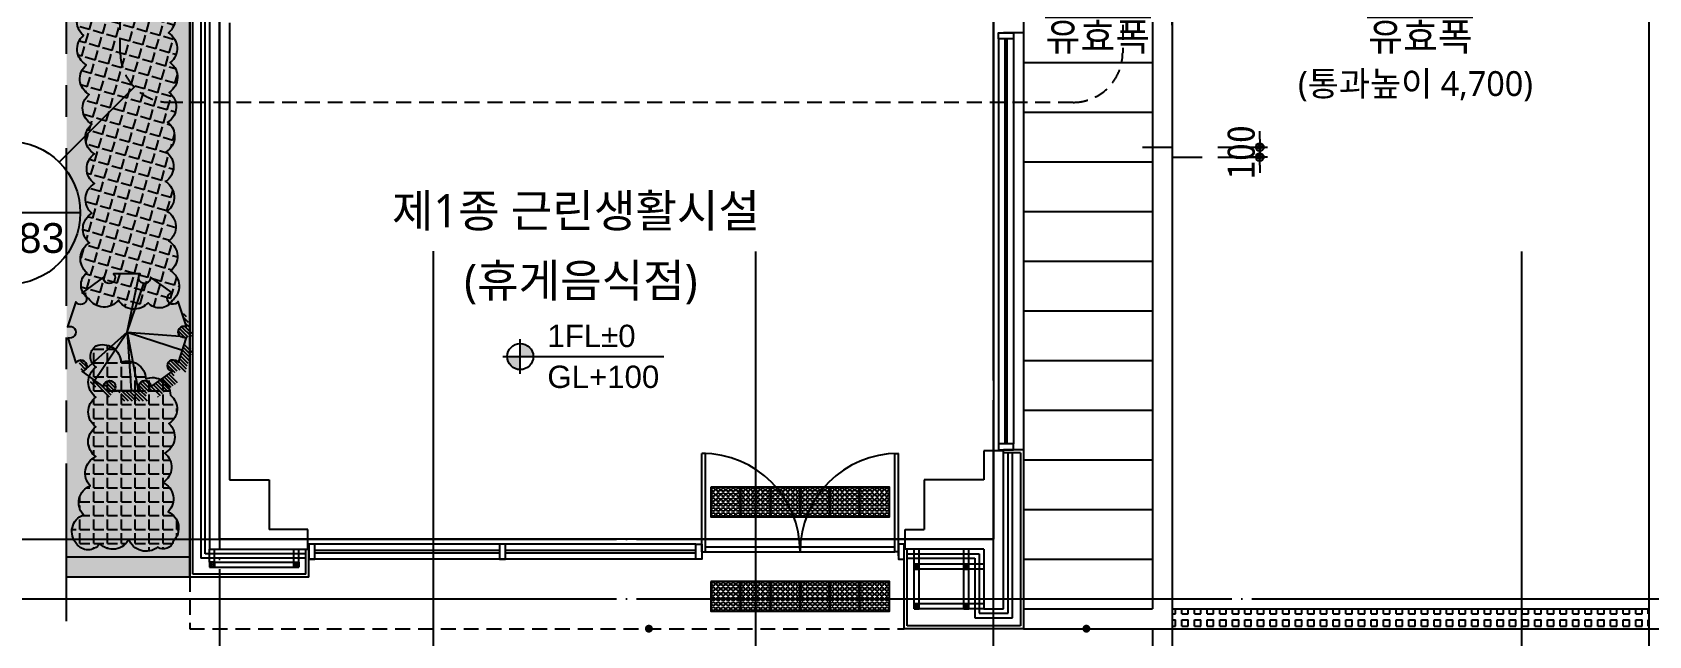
# Model space of a CAD drawing. Header units: millimetres. Extents: x 63000 to 126000, y 0 to 44550.
# Drawn here: x 77189 to 93475, y 11439 to 17514 of the extents above; entities that cross this region are included whole.
import ezdxf
from ezdxf.enums import TextEntityAlignment as Align

# ---------------------------------------------------------------- set-up
doc = ezdxf.new("R2010")
doc.units = ezdxf.units.MM
doc.header["$LTSCALE"] = 100
for name, pattern in [('CEN', [62, 60, -1, 0, -1]), ('HID', [2.3, 1.5, -0.8]), ('PHANTOM2', [31.750000000000004, 15.875, -3.175, 3.175, -3.175, 3.175, -3.175])]:
    doc.linetypes.add(name, pattern=pattern)
for name, color, linetype in [('_관목_Plant', 3, 'Continuous'), ('_교목_Plant', 3, 'Continuous'), ('A-MARK', 3, 'Continuous'), ('CEN', 1, 'CEN'), ('COL', 2, 'Continuous'), ('DIM', 7, 'Continuous'), ('FIN', 5, 'Continuous'), ('HAT', 5, 'Continuous'), ('insul', 8, 'Continuous'), ('L1', 8, 'Continuous'), ('PIPE-STEEL', 11, 'Continuous'), ('tc-s', 7, 'Continuous'), ('TEXT', 3, 'Continuous'), ('WID', 4, 'Continuous'), ('대지경계선', 2, 'PHANTOM2'), ('부분확대', 7, 'Continuous'), ('장애인', 8, 'Continuous')]:
    doc.layers.add(name, color=color, linetype=linetype)
doc.layers.add('면적선', color=44, linetype='Continuous', plot=False)
doc.styles.get("Standard").update_dxf_attribs({"font": 'Arial.ttf'})
doc.styles.add('돋움', font='')
doc.styles.add('맑은고딕', font='')
doc.styles.get('돋움').set_extended_font_data('DotumChe')
doc.styles.get('맑은고딕').set_extended_font_data('Malgun Gothic')
doc.linetypes.add('BATTING', pattern='A,0.00254,-2.54,[134,ltypeshp.shx,S=2.54,R=0,X=-2.54,Y=0],-5.08,[134,ltypeshp.shx,S=2.54,R=180,X=2.54,Y=0],-2.54', length=10.16254)
doc.dimstyles.new('ISO-25', dxfattribs={"dimtxt": 2.5, "dimasz": 2.5, "dimexe": 1.25, "dimexo": 0.625, "dimtad": 1, "dimtxsty": 'Standard', "dimcen": 2.5, "dimadec": 0, "dimazin": 0, "dimtfac": 1, "dimtmove": 0, "dimatfit": 3, "dimfxl": 1, "dimarcsym": 0})

# ---------------------------------------------------------------- blocks, each defined once
blk = doc.blocks.new('A$C2E3C4B36')
at = {"layer": 'A-MARK'}
h = blk.add_hatch(color=7, dxfattribs=at)
h.paths.add_polyline_path([(0, 131.25), (0, 0), (131.25, 0, 0.4142135623728465)])
h.paths.add_polyline_path([(-131.25, 0, 0.4142135623731305), (0, -131.25), (0, 0)])
at = {"layer": 'A-MARK', "color": 7}
for p, q in [((0, -175), (0, 174.9999999997672)), ((-175.0000000018626, 0), (1447.784153214656, 4.656613e-10))]:
    blk.add_line(p, q, dxfattribs=at)
blk.add_circle((0, 0), 131.25, dxfattribs=at)
blk = doc.blocks.new('Z_DOT')
at = {"layer": 'DIM', "color": 7}
for p, q in [((-1, 0), (1, 0)), ((0, -1), (0, 1))]:
    blk.add_line(p, q, dxfattribs=at)
for radius in [0.5, 0.25]:
    blk.add_circle((0, 0), radius, dxfattribs=at)
blk = doc.blocks.new('*D87')
at = {"layer": 'Defpoints', "color": 0, "transparency": 16777216}
for p in [(87175.2498859887, 17665.56023674877), (88675.24988597799, 17665.56023674877), (88675.24988597799, 17665.56023674878)]:
    blk.add_point(p, dxfattribs=at)
at = {"layer": 'DIM', "color": 6, "lineweight": -2, "transparency": 16777216}
for p, q in [((87175.2498859887, 17825.56023674877), (87175.2498859887, 17665.56023674878)), ((88675.24988597799, 17825.56023674877), (88675.24988597799, 17665.56023674878)), ((87255.2498859887, 17665.56023674878), (88595.24988597799, 17665.56023674878))]:
    blk.add_line(p, q, dxfattribs=at)
at = {"layer": 'DIM', "color": 6, "lineweight": -2, "transparency": 16777216, "xscale": 80, "yscale": 80, "zscale": 80, "rotation": 180}
blk.add_blockref('Z_DOT', (87175.2498859887, 17665.56023674878), dxfattribs=at)
at = {"layer": 'DIM', "color": 6, "lineweight": -2, "transparency": 16777216, "xscale": 80, "yscale": 80, "zscale": 80}
blk.add_blockref('Z_DOT', (88675.24988597799, 17665.56023674878), dxfattribs=at)
at = {"layer": 'DIM', "color": 0, "transparency": 16777216, "char_height": 280, "attachment_point": 5, "style": '돋움'}
for s, insert in [('1,500', (87925.24988598334, 17880.21802636263)), ('유효폭', (87925.24988598334, 17455.74931797382))]:
    blk.add_mtext(s, dxfattribs=dict(at, insert=insert))
blk = doc.blocks.new('TL000063_1')
at = {"layer": 'tc-s'}
h = blk.add_hatch(dxfattribs=at)
h.set_pattern_fill('ANSI31', color=256, scale=0.007, angle=90, style=0)
h.set_pattern_definition([(135, (-78.926848997636, -16.36752642947795), (-0.015715448211871, -0.015715448211871), [])])
h.paths.add_polyline_path([(0.4346605410962354, -0.4177832908297603, -1.505566945081923), (0.4873218172055545, -0.3436662805332844), (0.5559059912980047, -0.132585897018231, -0.5793707180713029), (0.4873429507719322, -0.0813832966856012), (0.4309122128979368, -0.2550592496309889, 1.50556694508129), (0.3782509367886178, -0.3291762599274648), (0.1986952379242837, -0.4596311112981084, 1.50556694508089), (0.1125264850100507, -0.4886395107362489), (-0.1094165645337455, -0.4886395107362489, 1.50556694508158), (-0.1961792594077565, -0.4614590766899198), (-0.2876187493027089, -0.395024398542148, -0.2125728179470515), (-0.3193253539645013, -0.4196112562215433), (-0.1397696551001388, -0.5500661075922153, -1.50556694508158), (-0.0530069602261278, -0.5772465416385444), (0.1689360893176968, -0.5772465416385444, -1.505566945082241), (0.2551048422318729, -0.5482381422004323)])
h.paths.add_polyline_path([(0.4863607989272225, 0.1694099288629047, -0.1494971584675806), (0.4650636366501999, 0.1499519749776255), (0.4985353687120266, 0.0469365762501468, 1.505566945081525), (0.499496386990387, -0.0439788661159355), (0.4931977654168236, -0.0633640300398497, -0.3795435788253071), (0.5549449730196443, -0.0416704546521487)])
h.paths.add_polyline_path([(-0.4086540323425822, -0.2385590058798925), (-0.3735415903119872, -0.3466239906674673, -0.0577244524186909), (-0.3666816637831687, -0.3375818287840389), (-0.375734958272119, -0.3310042253192762, 1.106925280317475)])
at = {"color": 84}
blk.add_lwpolyline([(-0.4985353687120551, -0.0469365762501468), (-0.4299511946196048, -0.2580169597651718, -1.505566945081608), (-0.375734958272119, -0.3310042253192762), (-0.1961792594077565, -0.4614590766899198, -1.505566945081604), (-0.1094165645337455, -0.4886395107362489), (0.1125264850100507, -0.4886395107362489, -1.505566945081601), (0.1986952379242553, -0.4596311112981368), (0.3782509367886178, -0.3291762599274648, -1.505566945081606), (0.4309122128979368, -0.2550592496309889), (0.499496386990387, -0.0439788661159355, -1.505566945081602), (0.4985353687120266, 0.0469365762501468), (0.4299511946196048, 0.2580169597651718, -1.505566945081609), (0.3757349582720906, 0.3310042253192478), (0.1961792594077281, 0.4614590766899198, -1.505566945081606), (0.1094165645337171, 0.4886395107362489), (-0.1125264850100791, 0.4886395107362489, -1.505566945081608), (-0.1986952379242837, 0.4596311112981368), (-0.3782509367886178, 0.3291762599274648, -1.505566945081599), (-0.4309122128979652, 0.2550592496309889), (-0.4994963869904154, 0.0439788661159355, -1.505566945081605)], format="xyb", close=True, dxfattribs=at)
for points in [[(0, 0), (0.098490096589444, 0.465244918554788)], [(0, 0), (0.1411703413949112, 0.4078358225783347)], [(0, 0), (-0.3460135051798261, -0.3097901308607049)], [(-0.2741120828462726, -0.4048375661343186), (0, 0)], [(0, 0), (0.4452374345336523, -0.0338145271136625)], [(0, 0), (0.4647237908049817, -0.1509979129405679)], [(0, 0), (0.034900636481467, -0.4886395107362489)], [(0, 0), (0.0922001889137505, -0.4886395107362489)]]:
    blk.add_lwpolyline(points, dxfattribs=at)
blk = doc.blocks.new('*D80')
at = {"layer": 'Defpoints', "color": 0, "transparency": 16777216}
for p in [(88675.24988597799, 17665.56023674877), (93675.2498859461, 17665.56023674784), (93675.2498859461, 17665.56023674877)]:
    blk.add_point(p, dxfattribs=at)
at = {"layer": 'DIM', "color": 6, "lineweight": -2, "transparency": 16777216}
for p, q in [((88675.24988597799, 17825.56023674877), (88675.24988597799, 17665.56023674877)), ((93675.2498859461, 17825.56023674784), (93675.2498859461, 17665.56023674877)), ((88755.24988597799, 17665.56023674877), (93595.2498859461, 17665.56023674877))]:
    blk.add_line(p, q, dxfattribs=at)
at = {"layer": 'DIM', "color": 6, "lineweight": -2, "transparency": 16777216, "xscale": 80, "yscale": 80, "zscale": 80, "rotation": 180}
blk.add_blockref('Z_DOT', (88675.24988597799, 17665.56023674877), dxfattribs=at)
at = {"layer": 'DIM', "color": 6, "lineweight": -2, "transparency": 16777216, "xscale": 80, "yscale": 80, "zscale": 80}
blk.add_blockref('Z_DOT', (93675.2498859461, 17665.56023674877), dxfattribs=at)
at = {"layer": 'DIM', "color": 0, "transparency": 16777216, "char_height": 280, "attachment_point": 5, "style": '돋움'}
for s, insert in [('5,000', (91175.24988596204, 17880.21802636262)), ('유효폭', (91175.24988596204, 17455.74931797381))]:
    blk.add_mtext(s, dxfattribs=dict(at, insert=insert))
blk = doc.blocks.new('*D88')
at = {"layer": 'Defpoints', "color": 0, "transparency": 16777216}
for p in [(88975.24988597787, 16358.29285350035), (89555.82587515588, 16358.29285350035), (88975.24988597786, 16258.29285350035)]:
    blk.add_point(p, dxfattribs=at)
at = {"layer": 'DIM', "color": 6, "lineweight": -2, "transparency": 16777216}
for p, q in [((89555.82587515588, 16438.29285350035), (89555.82587515588, 16518.29285350035)), ((89135.24988597787, 16358.29285350035), (89555.82587515588, 16358.29285350035)), ((89555.82587515588, 16258.29285350035), (89555.82587515588, 16358.29285350035)), ((89135.24988597786, 16258.29285350035), (89555.82587515588, 16258.29285350035)), ((89555.82587515588, 16178.29285350035), (89555.82587515588, 16098.29285350035))]:
    blk.add_line(p, q, dxfattribs=at)
at = {"layer": 'DIM', "color": 6, "lineweight": -2, "transparency": 16777216, "xscale": 80, "yscale": 80, "zscale": 80}
for p, rotation in [((89555.82587515588, 16358.29285350035), 270), ((89555.82587515588, 16258.29285350035), 90)]:
    blk.add_blockref('Z_DOT', p, dxfattribs=dict(at, rotation=rotation))
at = {"layer": 'DIM', "color": 0, "transparency": 16777216, "insert": (89367.63945704668, 16308.29285350032), "char_height": 280, "attachment_point": 5, "rotation": 90, "style": '돋움'}
blk.add_mtext('100', dxfattribs=at)
blk = doc.blocks.new('A$C1434219D')
at = {"layer": '장애인', "color": 6}
blk.add_lwpolyline([(0, 0.0041191000491381), (300, 0.0041191000491381), (300, 300.0041191000491), (0, 300.0041191000491)], close=True, dxfattribs=at)
at = {"layer": '장애인'}
for centre in [(25, 275.0041191000491), (25, 225.0041191000491), (25, 175.0041190995835), (75, 275.0041191000491), (75, 225.0041191000491), (75, 175.0041191000491), (125, 275.0041191000491), (125, 225.0041191000491), (125, 175.0041191000491), (175, 275.0041191000491), (175, 225.0041191000491), (175, 175.0041191000491), (225, 275.0041191000491), (225, 225.0041191000491), (225, 175.0041191000491), (275, 275.0041191000491), (275, 225.0041191000491), (275, 175.0041191000491), (25, 125.0041191005148), (25, 75.00411910004914), (25, 25.00411910004914), (75, 125.0041191000491), (75, 75.00411910004914), (75, 25.00411910004914), (125, 125.0041191000491), (125, 75.00411910004914), (125, 25.00411910004914), (175, 125.0041191000491), (175, 75.00411910004914), (175, 25.00411910004914), (225, 125.0041191000491), (225, 75.00411910004914), (225, 25.00411910004914), (275, 125.0041191000491), (275, 75.00411910004914), (275, 25.00411910004914)]:
    blk.add_circle(centre, 17.5, dxfattribs=at)
blk = doc.blocks.new('ㅁ-50X50X2.3')
at = {"layer": 'PIPE-STEEL', "color": 1}
for p, q in [((-22.69999999995343, -22.70000000001164), (22.69999999995343, 22.70000000001164)), ((-22.69999999995343, 22.70000000001164), (22.69999999995343, -22.70000000001164))]:
    blk.add_line(p, q, dxfattribs=at)
at = {"layer": 'PIPE-STEEL', "color": 6}
for points in [[(-25, -25), (25, -25), (25, 25), (-25, 25)], [(-22.69999999995343, -22.70000000001164), (22.69999999995343, -22.70000000001164), (22.69999999995343, 22.70000000001164), (-22.69999999995343, 22.70000000001164)]]:
    blk.add_lwpolyline(points, close=True, dxfattribs=at)

msp = doc.modelspace()

# ---------------------------------------------------------------- hatches: boundary and pattern name
at = {"layer": '_관목_Plant'}
h = msp.add_hatch(dxfattribs=at)
h.set_pattern_fill('CROSS', color=8, scale=30, style=0)
h.set_pattern_definition([(0, (1335631.646360978, 5085294.702927414), (190.5, 190.5), [95.25, -285.75]), (90, (1335679.271360978, 5085247.077927414), (-190.5, 190.5), [95.25, -285.75])])
h.paths.add_polyline_path([(107577.0004000736, 36455.83233981452), (77538.5363911886, 36237.47486472188), (77535.26258226644, 12029.14093279466), (78773.74990072587, 12029.14093279466), (78775.2498859686, 27509.1409328325), (78775.24988598746, 35234.14093246463), (85825.24988599491, 35234.14093246463), (101875.2498858527, 35234.14093423693), (101875.2498858527, 32709.14093423693), (101875.2498858527, 30209.14093423693), (101875.2498858527, 26909.14093424904), (102075.2498858527, 26909.14093424997), (102075.2498859726, 30109.14093433845), (103675.2498860084, 30109.14093427791), (103675.2498860084, 26909.14093425649), (106375.2498860098, 26909.1409342686), (106375.2498857722, 11709.14093279431), (107576.0656321624, 11709.14093279431), (107576.4155114039, 20909.14093132003)])
h = msp.add_hatch(dxfattribs=at)
h.set_pattern_fill('ANGLE', color=8, scale=20, angle=73.90096087150516, style=0)
h.set_pattern_definition([(73.90096087150516, (0, 0), (-134.2214975155048, 38.73860612741941), [101.6, -38.09999999999999]), (163.9009608715052, (0, 0), (-38.73860612741942, -134.2214975155048), [101.6, -38.09999999999999])])
edge = h.paths.add_edge_path()
edge.add_arc((78073.99020212253, 19823.74151447821), 183.1161884255705, 26.389252860301383, 136.3892527608119, ccw=False)
edge.add_arc((78370.60869654316, 19778.82527278537), 183.1161884254811, 26.389252860476574, 136.3892527609865, ccw=False)
edge.add_arc((78459.92355885042, 19721.11616431918), 157.896670901394, -48.24346300598938, 61.75653689452213, ccw=False)
edge.add_arc((78449.02924431612, 19461.67952936347), 183.116188425468, -59.326675505893604, 50.67332439461791, ccw=False)
edge.add_arc((78426.39634898861, 19162.53449422278), 183.1161884260403, -59.32667550587797, 50.67332439462922, ccw=False)
edge.add_arc((78403.76345366177, 18863.3894590821), 183.116188425468, -59.326675505893604, 50.67332439461791, ccw=False)
edge.add_arc((78393.9749963001, 18555.1580971297), 182.680218380604, -54.39829647612578, 55.601703424384084, ccw=False)
edge.add_arc((78405.39287699752, 18250.03505797848), 183.116188425937, -51.22551994735687, 58.77447995315049, ccw=False)
edge.add_arc((78425.14171653081, 17950.68579150667), 183.1161884253653, -51.22551994734738, 58.77447995316447, ccw=False)
edge.add_arc((78444.89055606388, 17651.33652503525), 183.1161884253734, -51.22551994730321, 58.77447995320858, ccw=False)
edge.add_arc((78464.63939559695, 17351.98725856399), 183.1161884253653, -51.22551994734738, 58.77447995316447, ccw=False)
edge.add_arc((78468.87011381805, 17063.34080760203), 182.9788381443971, -57.12855147450949, 52.87144842600242, ccw=False)
edge.add_arc((78455.54017365853, 16765.28710383225), 183.1161884256656, -57.962374374633214, 52.03762552587989, ccw=False)
edge.add_arc((78440.03612721899, 16465.68799745145), 183.1161884256571, -57.962374374588876, 52.03762552592411, ccw=False)
edge.add_arc((78429.64670636831, 16162.52216222376), 182.8880425524509, -56.01133907204189, 53.98866082846769, ccw=False)
edge.add_arc((78435.34260326231, 15855.28255365266), 183.1161884255447, -51.81828192226237, 58.18171797824732, ccw=False)
edge.add_arc((78451.99347898437, 15555.74499617833), 183.1161884255447, -51.81828192226237, 58.18171797824732, ccw=False)
edge.add_arc((78468.64435470643, 15256.20743870399), 183.1161884255447, -51.81828192226237, 58.18171797824732, ccw=False)
edge.add_arc((78485.2952304286, 14956.66988122957), 183.1161884255513, -51.81828192221832, 58.18171797829149, ccw=False)
edge.add_arc((78469.4258308449, 14887.64019298863), 149.2279283633323, 219.8688641046639, 329.86886400517375, ccw=False)
edge.add_arc((78214.8645661719, 14909.79070650552), 182.9940293219573, 209.9246746210981, 319.9246745216079, ccw=False)
edge.add_arc((77911.83966239521, 14931.0734328611), 183.1161884255537, 212.0659896485458, 322.0659895490554, ccw=False)
edge.add_arc((77839.22049128014, 14970.61526549275), 159.7460319978153, 128.8806669465783, 238.8806668470864, ccw=False)
edge.add_arc((77856.41222082773, 15235.44689945513), 183.1161884255271, 120.0981362592828, 230.0981361597953, ccw=False)
edge.add_arc((77882.04702087383, 15534.34965458902), 183.1161884255153, 120.09813625932719, 230.0981361598397, ccw=False)
edge.add_arc((77907.68182091993, 15833.25240972274), 183.1161884255271, 120.0981362592828, 230.0981361597953, ccw=False)
edge.add_arc((77920.2262381701, 16141.26289681137), 182.3989726668668, 125.0941862188246, 235.0941861193333, ccw=False)
edge.add_arc((77906.24084779908, 16449.47614166953), 183.1161884253368, 130.2447528970985, 240.2447527976098, ccw=False)
edge.add_arc((77878.81772108709, 16748.22013260717), 183.1161884258955, 130.2447528970403, 240.2447527975471, ccw=False)
edge.add_arc((77851.39459437443, 17046.96412354496), 183.1161884253368, 130.2447528970985, 240.2447527976098, ccw=False)
edge.add_arc((77823.97146766244, 17345.70811448259), 183.1161884258955, 130.2447528970403, 240.2447527975471, ccw=False)
edge.add_arc((77820.13668787203, 17628.25382159844), 182.9960808927845, 121.27944624311891, 231.2794461436265, ccw=False)
edge.add_arc((77840.85780287611, 17926.55526635335), 183.1161884258196, 120.79992687418891, 230.7999267747005, ccw=False)
edge.add_arc((77862.82964413178, 18225.74958145996), 183.1161884258196, 120.79992687418891, 230.7999267747005, ccw=False)
edge.add_arc((77884.80148538713, 18524.9438965661), 183.1161884252565, 120.79992687417749, 230.799926774686, ccw=False)
edge.add_arc((77897.13035006316, 18830.82647229356), 182.5798198011381, 124.47403079756839, 234.4740306980801, ccw=False)
edge.add_arc((77886.14217592462, 19139.46090857111), 183.1161884254535, 129.7105856214453, 239.7105855219553, ccw=False)
edge.add_arc((77861.50538420802, 19438.44757799641), 183.1161884260067, 129.7105856213852, 239.7105855218982, ccw=False)
edge.add_arc((77836.86859249091, 19737.4342474218), 183.1161884254431, 129.7105856214013, 239.7105855219113, ccw=False)
edge.add_arc((77855.7581724126, 19836.61516770894), 142.1349960267466, 52.94488590926022, 162.9448858097706, ccw=False)
h = msp.add_hatch(dxfattribs=at)
h.set_pattern_fill('ANGLE', color=8, scale=20, style=0)
h.set_pattern_definition([(0, (1280344.721826634, 5085294.702927414), (0, 139.7), [101.6, -38.1]), (90, (1280344.721826634, 5085294.702927414), (-139.7, 8.6e-15), [101.6, -38.1])])
edge = h.paths.add_edge_path()
edge.add_arc((77898.13522651412, 14186.93640937793), 183.116188425563, 1.4073528176639911, 111.40735271817559, ccw=False)
edge.add_arc((78148.03290169236, 14020.95101260904), 183.116188425563, 1.4073528176639911, 111.40735271817559, ccw=False)
edge.add_arc((78397.93057687061, 13854.96561584014), 183.116188425563, 1.4073528176639911, 111.40735271817559, ccw=False)
edge.add_arc((78473.90719244436, 13722.63703115017), 173.7481232256584, -58.047851181789895, 51.95214871872088, ccw=False)
edge.add_arc((78440.24400987368, 13441.97295997299), 183.1161884257535, -63.312093866885675, 46.68790603362169, ccw=False)
edge.add_arc((78409.97089293993, 13136.24101617678), 181.2707015024771, -58.36785173346772, 51.63214816704482, ccw=False)
edge.add_arc((78427.6919954824, 12815.92318263679), 183.116188425257, -44.98638404885418, 65.01361585165398, ccw=False)
edge.add_arc((78479.85665690724, 12520.49324492161), 183.1161884258143, -44.98638404888652, 65.01361585162482, ccw=False)
edge.add_arc((78508.49955387114, 12415.57426733996), 103.8110643902701, 236.3303756194976, 346.330375520007, ccw=False)
edge.add_arc((78335.55024065514, 12471.35812918831), 183.116188425561, 199.0633872158777, 309.0633871163877, ccw=False)
edge.add_arc((77998.58005811434, 12490.65987934426), 181.9902736937101, 224.2341827500983, 334.234182650609, ccw=False)
edge.add_arc((77751.21712567729, 12446.36931096671), 143.2302699247015, 214.7500713147677, 324.7500712152773, ccw=False)
edge.add_arc((77770.5630435606, 12486.1951294194), 183.1161884252447, 111.5544577007895, 221.5544576013009, ccw=False)
edge.add_arc((77840.3193599613, 12777.97253828142), 183.1161884258041, 111.55445770083341, 221.5544576013405, ccw=False)
edge.add_arc((77904.07899558434, 13075.10468088707), 182.3555850633126, 114.0640918130847, 224.0640917135912, ccw=False)
edge.add_arc((77934.96495234878, 13391.46317821755), 183.1161884257833, 124.9190477171457, 234.9190476176583, ccw=False)
edge.add_arc((77935.38881762973, 13691.46287878105), 183.1161884252182, 124.91904771714701, 234.9190476176565, ccw=False)
edge.add_arc((77935.81268291133, 13991.46257934454), 183.1161884257833, 124.9190477171457, 234.9190476176583, ccw=False)
edge.add_arc((77906.70137994517, 14249.40827512714), 131.726836595312, 124.91904771715471, 234.9190476176652, ccw=False)
at = {"layer": 'HAT'}
h = msp.add_hatch(dxfattribs=at)
h.set_pattern_fill('SQUARE', color=6, scale=20, style=0)
h.set_pattern_definition([(0, (15366.53837254059, 4940022.463884024), (0, 63.5), [63.5, -63.5]), (90, (15366.53837254059, 4940022.463884024), (-63.5, 3.9e-15), [63.5, -63.5])])
h.paths.add_polyline_path([(93475.24988596883, 11709.14093279431), (88675.24988597792, 11709.14093279431), (88675.24988597792, 11509.14093279431), (93475.24988596883, 11509.14093279431)])

# ---------------------------------------------------------------- linework, layer by layer
msp.add_lwpolyline([(88375.24988597783, 16358.29285350035), (88675.24988597783, 16358.29285350035), (88675.24988597783, 16258.29285350035), (88975.24988597783, 16258.29285350035)])
at = {"layer": '_관목_Plant', "color": 7}
msp.add_lwpolyline([(78539.81944296134, 17807.92530143971, -0.52056705), (78559.56828249453, 17508.57603496837, -0.52056705), (78579.31712202748, 17209.22676849703, -0.52056705), (78568.18297343652, 16909.65863191767, -0.52056705), (78552.67892699686, 16610.05952553696, -0.52056705), (78537.17488055743, 16310.46041915624, -0.52056705), (78531.8863934553, 16010.8808667498, -0.52056705), (78548.53726917735, 15711.34330927546, -0.52056705), (78565.18814489941, 15411.80575180112, -0.52056705), (78581.83902062147, 15112.26819432678, -0.52056705), (78598.48989634376, 14812.73063685245, -0.52056705), (78354.89136370338, 14791.980219958, -0.52056705), (78056.26693610937, 14818.50211737177, -0.52056705), (77756.66019123068, 14833.85784670024, -0.52056705), (77738.94783944308, 15094.97036202124, -0.52056705), (77764.5826394893, 15393.87311715505, -0.52056705), (77790.21743953528, 15692.77587228886, -0.52056705), (77815.8522395815, 15991.67862742266, -0.52056705), (77815.36101373748, 16290.5032061605, -0.52056705), (77787.93788702504, 16589.24719709775, -0.52056705), (77760.51476031283, 16887.99118803593, -0.52056705), (77733.09163360039, 17186.73517897318, -0.52056705), (77705.66850688818, 17485.47916991136, -0.52056705), (77725.12282464115, 17784.65053325205, -0.52056705)], format="xyb", dxfattribs=at)
msp.add_lwpolyline([(77831.29850205753, 14357.4192258945, -0.52056705), (78081.19617723578, 14191.4338291256, -0.52056705), (78331.09385241402, 14025.4484323567, -0.52056705), (78580.99152759227, 13859.4630355878, -0.52056705), (78565.85657974679, 13575.21342212113, -0.52056705), (78522.487060077, 13278.36483316741, -0.52056705), (78505.04079966128, 12981.90119610692, -0.52056705), (78557.20546108644, 12686.47125839221, -0.52056705), (78609.37012251161, 12391.04132067657, -0.52056705), (78450.94635873169, 12329.17770016811, -0.52056705), (78162.47654394477, 12411.5498189755, -0.52056705), (77868.18501880203, 12363.70479499607, -0.52056705), (77633.53251458958, 12364.72837432439, -0.52056705), (77703.28883098994, 12656.50578318595, -0.52056705), (77773.04514739031, 12948.28319204843, -0.52056705), (77829.72199361629, 13241.61172476842, -0.52056705), (77830.14585889757, 13541.61142533238, -0.52056705), (77830.56972417884, 13841.61112589541, -0.52056705), (77830.99358946012, 14141.61082645937, -0.52056705)], format="xyb", close=True, dxfattribs=at)
at = {"layer": 'A-MARK'}
for p, q in [((81227.75354768103, 15309.14093280211), (81227.75354768103, 8426.177744313696)), ((84475.73989441927, 15309.05238435464), (84475.73989441927, 8426.089195866196)), ((92193.30343167786, 15309.05238435511), (92193.30343167786, 8426.089195866662))]:
    msp.add_line(p, q, dxfattribs=at)
at = {"layer": 'CEN'}
for p, q in [((79075.24988596883, 36909.14093280176), (79075.24988596883, 7809.140932801762)), ((86875.24988596883, 7809.140932801762), (86875.2498859686, 36909.14093280176)), ((77075.24988596883, 12409.14093280176), (86875.24988596883, 12409.14093280269)), ((77075.24988596883, 11809.14093280176), (108075.2498859688, 11809.14093280176))]:
    msp.add_line(p, q, dxfattribs=at)
at = {"layer": 'COL'}
for p, q in [((78975.2498859686, 23709.14093279897), (78975.2498859686, 12309.14093279431)), ((79175.2498859686, 17609.14093278407), (79175.2498859686, 13009.14093279431)), ((86975.24988596883, 13299.14093279152), (86775.24988595626, 13299.14093279152)), ((86775.24988595626, 13299.14093279152), (86775.24988595626, 13009.14093279524)), ((86975.24988596883, 11709.14093279524), (86975.24988596883, 13299.14093279152)), ((79175.24988596883, 13009.14093279431), (79575.24988596883, 13009.14093279431)), ((79575.24988596883, 13009.14093279431), (79575.24988596883, 12509.14093279431)), ((86775.24988595626, 13009.14093279524), (86175.24988597046, 13009.14093279524)), ((86175.24988597046, 13009.14093279524), (86175.24988597046, 12509.14093279524)), ((79965.24988596883, 12509.14093279431), (79575.24988596883, 12509.14093279431)), ((79965.24988596883, 12309.14093279431), (79965.24988596883, 12509.14093279431)), ((85985.24988597046, 12309.14093279524), (85985.24988597046, 12509.14093279524)), ((85985.24988597046, 12509.14093279524), (86175.24988597046, 12509.14093279524)), ((78975.2498859686, 12309.14093279431), (79965.24988596883, 12309.14093279431)), ((86775.24988597046, 12309.14093279524), (85985.24988597046, 12309.14093279524)), ((86775.24988597046, 12309.14093279524), (86775.24988597046, 11709.14093279524)), ((86775.24988597046, 11709.14093279524), (86975.24988596883, 11709.14093279524))]:
    msp.add_line(p, q, dxfattribs=at)
at = {"layer": 'DIM', "const_width": 39.99999999999998}
for points in [[(83382.39065403103, 11503.00984387868, 1), (83420.46477903456, 11515.27202171181, 1)], [(87790.65571651523, 11503.00984387829, 1), (87828.72984151877, 11515.27202171141, 1)]]:
    msp.add_lwpolyline(points, format="xyb", close=True, dxfattribs=at)
at = {"layer": 'DIM'}
for points in [[(83403.92865935685, 8409.140932687209, 0, 62.5, 0), (83403.92865935627, 8596.640932686627, 0, 0, 0), (83401.77119365869, 11509.14093279524, 0, 0, 0)], [(87812.19372184081, 8409.140932687209, 0, 62.5, 0), (87812.19372184023, 8596.640932686627, 0, 0, 0), (87810.03625614289, 11509.14093279485, 0, 0, 0)]]:
    msp.add_lwpolyline(points, format="xyseb", dxfattribs=at)
at = {"layer": 'FIN', "linetype": 'Continuous', "ltscale": 5}
for p, q in [((78775.2498859686, 12029.14093279449), (78775.2498859686, 23734.14092219243)), ((78805.2498859686, 12059.14093279542), (78805.2498859686, 23704.14092219243)), ((87175.24988597304, 20909.14093268348), (87175.24988601843, 11509.14093279524)), ((87175.24988603473, 17509.14093376196), (86975.24988600562, 17509.14093376196)), ((87175.24988598537, 13309.14093279152), (86975.24988595626, 13309.14093279152)), ((87145.24988600981, 13279.14093279152), (86975.24988595626, 13279.14093279152)), ((87145.24988600981, 13279.14093279152), (87145.24988601843, 11539.14093279524)), ((79945.2498859686, 12059.14093279542), (79945.2498859686, 12309.14093280642)), ((79975.2498859686, 12029.14093279542), (79975.2498859686, 12309.14093280642)), ((85975.24988597046, 11509.14093279524), (85975.24988597046, 12309.14093279524)), ((86005.24988597046, 11539.14093279524), (86005.24988597046, 12309.14093279524)), ((79945.2498859686, 12059.14093279542), (78805.24988596883, 12059.14093279542)), ((79975.2498859686, 12029.14093279542), (78775.24988596883, 12029.14093279542)), ((87175.24988601843, 11509.14093279524), (85975.24988597046, 11509.14093279524)), ((87145.24988601843, 11539.14093279524), (86005.24988597046, 11539.14093279524))]:
    msp.add_line(p, q, dxfattribs=at)
at = {"layer": 'HAT', "color": 6}
for p, q in [((88675.24988597792, 11709.14093279431), (93475.24988596883, 11709.14093279431)), ((88675.24988597792, 11509.14093279431), (93475.24988596883, 11509.14093279431))]:
    msp.add_line(p, q, dxfattribs=at)
at = {"layer": 'insul'}
for p, q in [((78885.24988645333, 23704.1409241219), (78885.24988645333, 12219.1409326765)), ((87065.24988608761, 11619.1409326765), (87065.24988608762, 13279.14093279152)), ((79945.24988621307, 12219.1409326765), (78885.24988645333, 12219.1409326765)), ((86005.24988622821, 12219.1409326765), (86685.24988608196, 12219.1409326765)), ((86685.24988608196, 12219.1409326765), (86685.24988608196, 11619.1409326765)), ((86685.24988608196, 11619.1409326765), (87065.24988608761, 11619.1409326765))]:
    msp.add_line(p, q, dxfattribs=at)
at = {"layer": 'insul', "linetype": 'BATTING', "ltscale": 0.04}
for p, q in [((78930.24988645333, 12264.1409326765), (78930.24988645333, 23704.1409241219)), ((87020.24988608761, 11664.1409326765), (87020.2498860876, 13279.14093279152)), ((79945.24988621305, 12264.1409326765), (78930.24988645333, 12264.1409326765)), ((86005.24988622824, 12264.1409326765), (86730.24988608196, 12264.1409326765)), ((86730.24988608196, 12264.1409326765), (86730.24988608196, 11664.1409326765)), ((86730.24988608196, 11664.1409326765), (87020.24988608761, 11664.1409326765))]:
    msp.add_line(p, q, dxfattribs=at)
at = {"layer": 'L1', "color": 4}
for p, q in [((93475.24988596883, 23709.14093280828), (93475.24988596883, 11509.14093279431)), ((88675.24988597758, 23209.14093268168), (88675.24988597803, 11509.14093279431)), ((78775.24988597675, 12229.14093367988), (77533.7625967392, 12229.14093190944)), ((87175.24988601843, 11509.14093279524), (88675.24988597802, 11509.14093279431))]:
    msp.add_line(p, q, dxfattribs=at)
at = {"layer": 'L1'}
for p, q in [((88475.24988597646, 23009.14093268168), (88475.24988597778, 11709.14093279444)), ((87175.24988601843, 17209.14093298151), (88475.24988597675, 17209.14093298151)), ((87175.24988601843, 16709.14093298151), (88475.24988597675, 16709.14093298151)), ((87175.24988601843, 16209.14093298151), (88475.24988597675, 16209.14093298151)), ((87175.24988601843, 15709.14093298151), (88475.24988597675, 15709.14093298151)), ((87175.24988601843, 15209.14093298151), (88475.24988597675, 15209.14093298151)), ((87175.24988601843, 14709.14093298151), (88475.24988597675, 14709.14093298151)), ((87175.24988601843, 14209.14093298151), (88475.24988597675, 14209.14093298151)), ((87175.24988601843, 13709.14093298151), (88475.24988597675, 13709.14093298151)), ((87175.24988601843, 13209.14093298151), (88475.24988597675, 13209.14093298151)), ((87175.24988601843, 12709.14093298151), (88475.24988597675, 12709.14093298151)), ((83970.24988563193, 12334.14092704898), (85880.24988563007, 12334.14092704526)), ((83970.24988563193, 12284.14092704898), (85880.24988563007, 12284.14092704526)), ((87175.24988601843, 12209.14093298151), (88475.24988597675, 12209.14093298151)), ((87175.24988601843, 11709.14093279524), (88475.24988597781, 11709.14093279444)), ((88475.2498859778, 11509.14093279443), (88475.24988597815, 8409.140932687209)), ((88675.24988597805, 11509.14093279431), (88675.24988597815, 8409.140932687209)), ((93475.24988596883, 11509.14093279431), (93475.24988596883, 8409.140932687209)), ((93475.24988596883, 11509.14093279431), (93675.24988577147, 11509.14093279524))]:
    msp.add_line(p, q, dxfattribs=at)
at = {"layer": 'L1', "color": 4}
msp.add_lwpolyline([(107576.0656321624, 11509.14093279431), (106375.2498857707, 11509.14093279431), (106375.2498860098, 26909.1409342686), (101875.2498858543, 26909.14093423693), (101875.2498858527, 35159.14093283226), (78775.24988599356, 35159.14093283226), (78775.2498859679, 12109.14093279338), (78775.2498859679, 12029.14093367988), (77533.76259702441, 12029.14093190944)], dxfattribs=at)
at = {"layer": 'L1', "color": 4, "linetype": 'HID'}
msp.add_lwpolyline([(78775.2498859679, 12029.14093279449), (78775.24988596883, 11509.14093279524), (85975.24988597046, 11509.14093279524)], dxfattribs=at)
at = {"layer": 'PIPE-STEEL', "color": 6}
for p, q in [((78975.24988595446, 12179.14093279976), (78975.24988595533, 12309.14093279667)), ((79025.24988595446, 12179.14093279976), (79025.24988595533, 12309.14093279667)), ((79825.24988595108, 12179.14093280007), (79825.24988595108, 12309.14093279699)), ((79875.24988595038, 12129.14093280077), (79875.24988595038, 12309.14093279705)), ((86075.24988598867, 11709.14093279577), (86075.24988598864, 12309.14093279524)), ((86125.24988598797, 11759.14093279507), (86125.24988598794, 12309.14093279524)), ((86575.24988598867, 11709.14093279577), (86575.24988598864, 12309.14093279524)), ((86625.24988598797, 11709.14093279577), (86625.24988598794, 12309.14093279524)), ((78975.24988595452, 12179.14093280013), (79875.24988595038, 12179.14093280007)), ((79025.24988595498, 12129.14093279982), (79025.24988595498, 12179.14093279982)), ((79025.24988595521, 12179.14093279982), (79025.24988595521, 12129.14093280046)), ((79025.24988595521, 12129.14093280077), (79875.24988595038, 12129.14093280077)), ((79825.24988595131, 12129.14093280007), (79825.24988595131, 12179.14093280007)), ((86775.24988595718, 12159.14093279978), (86075.24988598864, 12159.14093279973)), ((86775.24988595718, 12109.14093280042), (86075.24988598864, 12109.14093280042)), ((86125.24988598771, 12109.14093279973), (86125.24988598771, 12159.14093279973)), ((86625.24988598771, 12109.14093279973), (86625.24988598771, 12159.14093279973)), ((86775.24988595718, 11759.14093279512), (86075.24988598867, 11759.14093279507)), ((86125.24988598774, 11709.14093279507), (86125.24988598774, 11759.14093279507)), ((86625.24988598774, 11709.14093279507), (86625.24988598774, 11759.14093279507)), ((86775.24988595718, 11709.14093279577), (86075.24988598867, 11709.14093279577))]:
    msp.add_line(p, q, dxfattribs=at)
at = {"layer": 'WID', "color": 6}
for p, q in [((86925.24988600236, 17449.1409324432), (86925.24988600236, 13369.14093279152)), ((87075.2498860033, 17449.1409324432), (87075.24988595556, 13369.14093279152)), ((83875.24988529153, 12359.1409327999), (79975.2498859686, 12359.14093281014)), ((83875.24988529176, 12209.14093279897), (79975.24988596488, 12209.14093280642))]:
    msp.add_line(p, q, dxfattribs=at)
at = {"layer": 'WID', "linetype": 'Continuous'}
for p, q in [((83935.24988563007, 12284.14092703781), (83935.24988563007, 13274.14092704153)), ((85915.24988563007, 12244.14092703408), (85915.24988563007, 13274.14092704526))]:
    msp.add_line(p, q, dxfattribs=at)
at = {"layer": 'WID'}
for points in [[(87075.24988600469, 17449.1409324432), (86925.24988600469, 17449.1409324432), (86925.24988600469, 17509.14093278407), (87075.24988600469, 17509.14093278407)], [(87075.24988595556, 13309.14093279152), (87075.24988595556, 13369.14093279152), (86925.24988595556, 13369.14093279152), (86925.24988595556, 13309.14093279524)], [(79975.24988596488, 12209.14093280828), (80035.24988596488, 12209.14093280828), (80035.24988596488, 12359.14093280828), (79975.2498859686, 12359.14093280828)], [(81895.24988596697, 12209.14093280828), (81955.24988596697, 12209.14093280828), (81955.24988596697, 12359.14093280828), (81895.2498859707, 12359.14093280828)], [(83875.24988529153, 12209.14093279711), (83875.24988529153, 12359.14093279711), (83935.24988563193, 12359.14093279711), (83935.24988563193, 12209.14093279711)], [(85975.24988597046, 12209.14093280828), (85975.24988597046, 12359.14093280828), (85915.24988563007, 12359.14093280828), (85915.24988563007, 12209.14093280828)]]:
    msp.add_lwpolyline(points, close=True, dxfattribs=at)
for points in [[(86988.24988599747, 17449.1409324432), (86988.24988595137, 13369.14093279152)], [(87012.24988593554, 13369.14093279152), (87012.24988598606, 17449.1409324432)], [(81895.24988596907, 12296.14093280828), (80035.24988596488, 12296.14093281201)], [(80035.24988596488, 12272.14093282691), (81895.2498859686, 12272.14093282225)], [(83875.24988529153, 12296.14093280456), (81955.24988596697, 12296.14093280828)], [(81955.24988596697, 12272.14093282132), (83875.24988529153, 12272.14093281666)]]:
    msp.add_lwpolyline(points, dxfattribs=at)
at = {"layer": 'WID', "linetype": 'Continuous'}
for points in [[(83935.24988563007, 12284.14092703781), (83970.24988563193, 12284.14092704153), (83970.24988563193, 13274.14092703781), (83935.24988563007, 13274.14092704153)], [(85915.24988563007, 12284.14092704153), (85880.24988563007, 12284.14092704526), (85880.24988563193, 13274.14092704526), (85915.24988563007, 13274.14092704526)]]:
    msp.add_lwpolyline(points, dxfattribs=at)
for centre, radius, start, end in [((83935.24988563007, 12284.14093282691), 990.0000000037253, 0, 89.99380379111142), ((85915.24988563007, 12284.14092704153), 989.9999942220747, 90, 179.9999996798349)]:
    msp.add_arc(centre, radius, start, end, dxfattribs=at)
at = {"layer": '대지경계선', "linetype": 'PHANTOM2'}
msp.add_lwpolyline([(77538.5363911886, 36237.47486472188), (107577.0004000736, 36455.83233981452), (107575.9452436038, 8409.140932687209), (77533.00763757035, 8409.140932687209)], close=True, dxfattribs=at)
at = {"layer": '면적선'}
msp.add_lwpolyline([(79075.24988596883, 17759.14093280176), (86875.24988596883, 17759.14093280176), (86875.24988596883, 12409.14093280269), (79075.24988596883, 12409.14093280269)], close=True, dxfattribs=at)
at = {"layer": '부분확대'}
for p, q in [((78221.69649537557, 16967.55156044098), (77461.05949270306, 16206.91455776844)), ((77671.94261024875, 15697.79767531413), (76231.94261024875, 15697.79767531413))]:
    msp.add_line(p, q, dxfattribs=at)
at = {"layer": '부분확대', "linetype": 'HID'}
msp.add_lwpolyline([(88175.24988596867, 17309.14093280176, -0.414213562373095), (87675.24988596867, 16809.14093280176), (78575.24988596883, 16809.14093280176, -0.414213562373095), (78075.24988596883, 17309.14093280176), (78075.24988596883, 27709.14093279897, -0.414213562373095), (78575.24988596883, 28209.14093279897), (87675.24988596867, 28209.14093279897, -0.414213562373095), (88175.24988596867, 27709.14093279897)], format="xyb", close=True, dxfattribs=at)
at = {"layer": '부분확대'}
msp.add_circle((76951.94261024875, 15697.79767531413), 720, dxfattribs=at)

# ---------------------------------------------------------------- block references
at = {"layer": '_교목_Plant', "xscale": 1200, "yscale": 1200, "zscale": 1200}
msp.add_blockref('TL000063_1', (78143.47777488024, 14495.71869454533), dxfattribs=at)
at = {"layer": 'A-MARK', "color": 7}
msp.add_blockref('A$C2E3C4B36', (82105.32227783927, 14249.25910747016), dxfattribs=at)
at = {"layer": 'PIPE-STEEL', "color": 6}
for p in [(79000.24988595521, 12154.14093279982), (86100.24988598794, 12134.14093279973), (86600.24988598794, 12134.14093279973), (86100.24988598797, 11734.14093279507), (86600.24988598797, 11734.14093279507)]:
    msp.add_blockref('ㅁ-50X50X2.3', p, dxfattribs=at)
at = {"layer": 'PIPE-STEEL', "color": 6, "xscale": -1}
msp.add_blockref('ㅁ-50X50X2.3', (79850.24988595108, 12154.14093280007), dxfattribs=at)
at = {"layer": '장애인', "ltscale": 5, "rotation": 270}
for p in [(84025.24576653374, 12934.14092704898), (84325.24576653374, 12934.14092704898), (84625.24576653374, 12934.14092704898), (84925.24576653374, 12934.14092704898), (85225.24576653374, 12934.14092704898), (85525.24576653374, 12934.14092704898), (84025.24576653248, 11984.14092704537), (84325.24576653248, 11984.14092704537), (84625.24576653248, 11984.14092704537), (84925.24576653248, 11984.14092704537), (85225.24576653248, 11984.14092704537), (85525.24576653248, 11984.14092704537)]:
    msp.add_blockref('A$C1434219D', p, dxfattribs=at)

# ---------------------------------------------------------------- texts
at = {"layer": 'A-MARK'}
for s, p in [('1FL±0', (82378.71819045438, 14277.58134144324)), ('GL+100', (82378.71819045438, 13865.6333256556))]:
    msp.add_text(s, height=225, dxfattribs=at).set_placement(p, align=Align.BOTTOM_LEFT)
at = {"layer": 'DIM', "style": '맑은고딕'}
msp.add_text('(통과높이 4,700)', height=250, dxfattribs=at).set_placement((89942.127755766, 16873.26762807334))
at = {"layer": 'TEXT', "color": 7, "style": '맑은고딕'}
for s, p in [('제1종 근린생활시설', (80812.60025503227, 15885.00668002351)), ('(휴게음식점)', (81540.55284010942, 15181.82820119581))]:
    msp.add_text(s, height=333.3333333333333, dxfattribs=at).set_placement(p, align=Align.TOP_LEFT)
at = {"layer": '부분확대'}
msp.add_text('A-383', height=300, dxfattribs=at).set_placement((76955.73910364546, 15443.17215437803), align=Align.MIDDLE_CENTER)

# ---------------------------------------------------------------- dimensions: what is measured, and where the dimension line sits
at = {"layer": 'DIM'}
for base, p1, p2, picture, middle in [((88675.24988597799, 17665.56023674878), (87175.2498859887, 17665.56023674877), (88675.24988597799, 17665.56023674877), '*D87', (87925.24988598334, 17665.56023674878)), ((93675.2498859461, 17665.56023674877), (88675.24988597799, 17665.56023674877), (93675.2498859461, 17665.56023674784), '*D80', (91175.24988596204, 17665.56023674877))]:
    dim = msp.add_linear_dim(base=base, p1=p1, p2=p2, text='<>\\X유효폭', dimstyle='ISO-25', override={"dimscale": 80, "dimtxt": 3.5, "dimasz": 1, "dimexe": 0, "dimexo": 2, "dimgap": 0.6, "dimdec": 0, "dimlunit": 6, "dimtxsty": '돋움', "dimblk1": 'Z_DOT', "dimblk2": 'Z_DOT', "dimsah": 1, "dimclrd": 6, "dimclre": 6, "dimtix": 1}, dxfattribs=at)
    dim.commit()
    dim.dimension.update_dxf_attribs({"geometry": picture, "text_midpoint": middle})
dim = msp.add_linear_dim(base=(89555.82587515588, 16358.29285350035), p1=(88975.24988597783, 16258.29285350035), p2=(88975.24988597784, 16358.29285350035), angle=90, dimstyle='ISO-25', override={"dimscale": 80, "dimtxt": 3.5, "dimasz": 1, "dimexe": 0, "dimexo": 2, "dimgap": 0.6, "dimdec": 0, "dimlunit": 6, "dimtxsty": '돋움', "dimblk1": 'Z_DOT', "dimblk2": 'Z_DOT', "dimsah": 1, "dimclrd": 6, "dimclre": 6, "dimtix": 1}, dxfattribs=at)
dim.commit()
dim.dimension.update_dxf_attribs({"geometry": '*D88', "text_midpoint": (89367.63945704668, 16308.29285350032)})

doc.saveas('drawing.dxf')
